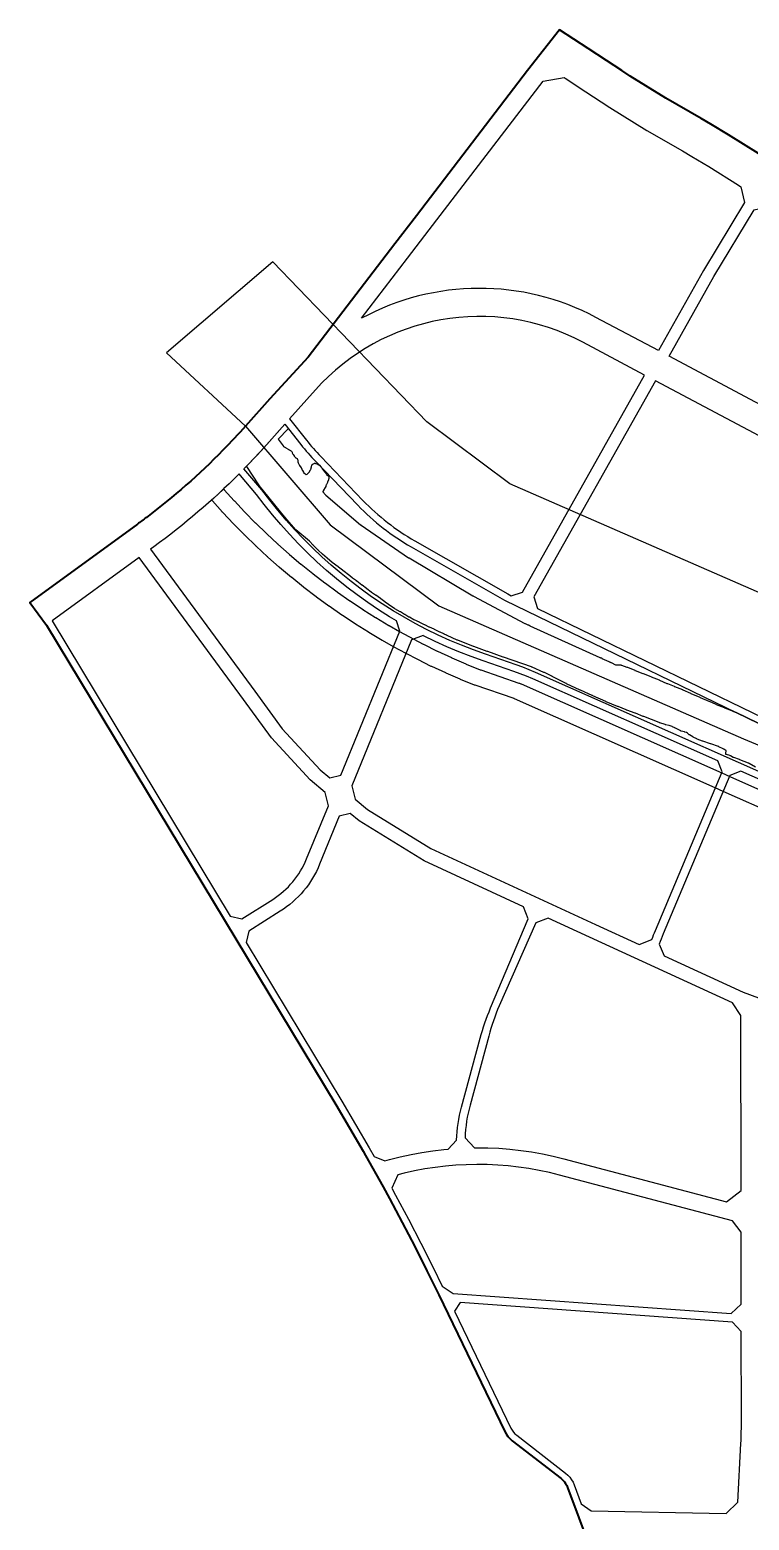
# Model space of a CAD drawing. Header units: millimetres. Extents: x -2018 to 1267, y -2275 to 2585.
# Drawn here: x -2018 to -480, y -603 to 2585 of the extents above; entities that cross this region are included whole.
import ezdxf

# ---------------------------------------------------------------- set-up
doc = ezdxf.new("R2010")
doc.units = ezdxf.units.MM
for name, color, linetype in [('0block', 7, 'Continuous'), ('0river', 141, 'Continuous'), ('0river_center', 10, 'Continuous'), ('0river_s', 140, 'Continuous'), ('2area_up', 7, 'Continuous')]:
    doc.layers.add(name, color=color, linetype=linetype)
doc.layers.add('0edge', color=40, linetype='Continuous', lineweight=40)

msp = doc.modelspace()

# ---------------------------------------------------------------- linework, layer by layer
at = {"layer": '0block'}
msp.add_lwpolyline([(-674.1, 1899.2), (-807.6, 1970.2, 0.251441), (-1309, 1968.2), (-1210.3, 2097.1), (-1164.3, 2157.3), (-920.7, 2475.8), (-875.8, 2483.1), (-873.7, 2481.8), (-829, 2452.5), (-796.2, 2431), (-777.6, 2418.9), (-699.1, 2370.2), (-622.5, 2326.1), (-602.6, 2314.6), (-566.3, 2292.8), (-503, 2253.1), (-497.8, 2249.7), (-490, 2215.8), (-577.7, 2070.4)], format="xyb", close=True, dxfattribs=at)
msp.add_lwpolyline([(-651.1, 1887), (-555.3, 2057.3), (-469.2, 2200.1), (-434.1, 2208.1), (-426.9, 2203.4), (-384.1, 2175.4), (-367.6, 2164.5), (-351.8, 2154.1), (-320.5, 2133.7), (-289.3, 2113.2), (-270.1, 2100.8), (-233.2, 2076.7), (-161, 2029.6), (-86.1, 1980.6), (-51.4, 1958.4), (-20.8, 1940), (25.7, 1914.3), (55.2, 1899.6), (67.5, 1857.2), (-34.7, 1689), (-194.7, 1644.4)], close=True, dxfattribs=at)
at = {"layer": '0block', "color": 7}
for points in [[(-703.5, 1846.9), (-835.8, 1917.2, 0.34562), (-1407.2, 1815.1), (-1462.6, 1752.9), (-1426.7, 1707.6, 0.023745), (-1395.9, 1672.4), (-1305.8, 1578.6, 0.071647), (-1195, 1492.2), (-996.2, 1378.5), (-988.6, 1374.8), (-965, 1382.2)], [(-680.5, 1834.7), (-940.5, 1372.7), (-932.7, 1347.7), (-358.9, 1069.7, 0.034467), (-295.4, 1045.9), (-275.5, 1039.9, 0.050788), (-179.4, 1021.6), (-163.2, 1312.3), (-161.5, 1335.8), (-159, 1359.5), (-155.7, 1383.1), (-151.7, 1406.6), (-149.3, 1418.3), (-224.7, 1592.4)], [(-1352.9, 990.7), (-1226.8, 1298.8), (-1234.3, 1321.1), (-1249.2, 1329.9), (-1272.7, 1344.8), (-1295.7, 1360.3), (-1318.4, 1376.5), (-1340.5, 1393.3), (-1362.2, 1410.6), (-1383.4, 1428.6), (-1404.1, 1447.1), (-1424.3, 1466.2), (-1443.9, 1485.9), (-1463, 1506.1), (-1481.6, 1526.8), (-1499.5, 1548), (-1516.9, 1569.7), (-1533.4, 1591.6), (-1567.5, 1631.6), (-1570.8, 1635.3, -0.039172), (-1752.6, 1479.6), (-1759.8, 1474.3), (-1537.3, 1170.3), (-1478.3, 1090.1), (-1397.5, 1002.5), (-1376.5, 984.9)], [(-1564.8, 683.6), (-1498.7, 725.3, 0.156094), (-1426.2, 811.7), (-1379.6, 925.6), (-1386.6, 954.2), (-1418.3, 980.8), (-1501.4, 1071), (-1561.5, 1152.6), (-1784.1, 1456.7), (-1970.6, 1320.8), (-1589.8, 689.5)], [(-1201.9, 1280.4), (-1329.7, 968.2), (-1322.7, 939.6), (-1296.3, 917.4), (-1160.7, 834.1), (-808.7, 671.6), (-715, 628.6), (-687.9, 639.7, -0.009875), (-680.5, 658.4), (-537.8, 997.9), (-547.1, 1021.3), (-942.8, 1197), (-956, 1202.6), (-969.4, 1207.9), (-982.9, 1212.7), (-1048.6, 1235.3), (-1074.7, 1244.7), (-1100.6, 1254.8), (-1126.2, 1265.6), (-1151.5, 1277.1), (-1176.5, 1289.3), (-1176.9, 1289.5)], [(-1555.7, 633), (-1351.2, 293.8), (-1321.5, 244), (-1292.4, 193.7), (-1282, 175.3), (-1259, 166), (-1248.7, 168.9), (-1225.9, 174.8), (-1202.9, 179.8), (-1179.7, 184.1), (-1156.5, 187.7), (-1133.1, 190.4), (-1123.9, 191.2), (-1105.6, 210.5, -0.057562), (-1095, 280.6), (-1055.1, 428, -0.033755), (-1032.8, 492.9), (-952.3, 683.5), (-962.4, 709.5), (-1174.9, 807.6), (-1313.9, 893), (-1332.8, 908.9), (-1356.3, 903.1), (-1398.4, 800.3, -0.156094), (-1482.7, 699.9), (-1549.9, 657.5)], [(-515.6, 504.1), (-821.3, 644.3), (-909.7, 685.2), (-936.5, 674.8), (-1014.6, 497.5, 0.033755), (-1036.9, 432.6), (-1076.8, 285.2, 0.057562), (-1087.4, 215.1), (-1067, 194.1), (-1062.5, 194.1), (-1039, 193.8), (-1015.4, 192.8), (-992, 190.9), (-968.5, 188.3), (-945.2, 184.9), (-922, 180.7), (-899, 175.8), (-876.3, 170.2), (-528.8, 78.1), (-497.4, 102.3), (-498.1, 476.9)], [(-818, -582.6), (-529.5, -588.1), (-504, -564.4), (-497.7, -438.8, 0.013002), (-496.5, -387.7), (-496.9, -198.9), (-515.4, -179), (-1097.6, -137), (-1110.2, -155.6), (-989.4, -405.8), (-986.9, -410.2), (-984, -414.2), (-980.7, -417.8), (-976.9, -421.2), (-872.5, -502.3), (-867.9, -506.4), (-863.6, -511), (-859.8, -516.2), (-856.6, -521.7), (-854.2, -527.3), (-839.1, -567.6)]]:
    msp.add_lwpolyline(points, format="xyb", close=True, dxfattribs=at)
for points in [[(-358.2, 953.9), (-936.8, 1210.7), (-950.3, 1216.5), (-964.1, 1221.9), (-977.9, 1226.9), (-1043.6, 1249.4), (-1069.5, 1258.7), (-1095, 1268.7), (-1120.2, 1279.3), (-1145.1, 1290.6), (-1169.7, 1302.7), (-1193.9, 1315.4), (-1217.8, 1328.7), (-1241.4, 1342.7), (-1264.5, 1357.4), (-1287.2, 1372.7), (-1309.5, 1388.6), (-1331.3, 1405.1), (-1352.7, 1422.2), (-1373.6, 1439.9), (-1393.9, 1458.2), (-1413.8, 1477), (-1433.2, 1496.4), (-1452, 1516.2), (-1470.2, 1536.6), (-1487.9, 1557.5), (-1505, 1578.9), (-1521.7, 1601), (-1556.2, 1641.4), (-1560.2, 1646, 0.011583), (-1511.8, 1697.8), (-1472.8, 1741.5), (-1438.5, 1698.3, 0.023745), (-1406.8, 1662), (-1316.7, 1568.2, 0.071647), (-1202.5, 1479.1), (-1003.2, 1365.2), (-365.3, 1056.1, 0.034555)], [(-364.2, 940.1), (-497.7, 999.4), (-521.6, 989.9), (-663.9, 651.4, 0.012093), (-672.5, 629.3), (-662.1, 604.3), (-492.8, 526.6), (-421.5, 500.5)]]:
    msp.add_lwpolyline(points, format="xyb", dxfattribs=at)
for points in [[(-680.5, 658.4), (-680.5, 658.4)], [(-1077.7, 275.9), (-1077.7, 275.9)]]:
    msp.add_lwpolyline(points, dxfattribs=at)
msp.add_lwpolyline([(-1112.9, -117.8), (-518.4, -160.8), (-497, -140.8), (-497.3, 13.3), (-515.9, 37.4), (-885.2, 135.3), (-907.1, 140.7), (-929, 145.4), (-951, 149.4), (-973.1, 152.6), (-995.4, 155.1), (-1017.7, 156.8), (-1040, 157.9), (-1062.4, 158.1), (-1084.8, 157.7), (-1107.1, 156.5), (-1129.4, 154.6), (-1151.6, 152), (-1173.8, 148.6), (-1195.8, 144.5), (-1217.6, 139.7), (-1231.5, 136.2), (-1244.1, 107.2), (-1235.9, 92.3), (-1208.5, 41.1), (-1181.8, -10.5), (-1155.6, -62.3), (-1136.1, -102.2)], close=True, dxfattribs=at)
at = {"layer": '0edge'}
msp.add_lwpolyline([(-459.9, 2320.5), (-524.4, 2361), (-562, 2383.5), (-582.4, 2395.4), (-658, 2438.9), (-734.7, 2486.4), (-752.5, 2498), (-785.1, 2519.4), (-824.5, 2545.2), (-885.8, 2585.3), (-953.7, 2498.4), (-1191.4, 2187.7), (-1237.3, 2127.8), (-1422.9, 1885.1), (-1504.7, 1795.8), (-1556.6, 1737.7, -0.012077), (-1605.1, 1685.9, -0.03706), (-1768.7, 1542.4, -0.004072), (-1787.9, 1528.1), (-2018.1, 1360.4), (-1982.7, 1311.9), (-1364, 286.1), (-1334.4, 236.4), (-1305.4, 186.3), (-1300.4, 177.5), (-1262.8, 110), (-1249.1, 85.1), (-1221.8, 34.1), (-1195.1, -17.3), (-1169.1, -69), (-1143.6, -121), (-1002.7, -412.7), (-999.6, -418.3), (-995.7, -423.7), (-991.3, -428.6), (-986.4, -432.8), (-882.1, -513.9), (-878.4, -517.1), (-875.2, -520.6), (-872.4, -524.4), (-870, -528.4), (-868.1, -532.9), (-744.8, -863.3)], format="xyb", dxfattribs=at)
at = {"layer": '0river'}
msp.add_lwpolyline([(-466.4, 1008.3), (-480.3, 1016.2), (-480.8, 1016.4), (-481.2, 1016.6), (-499.9, 1023.8), (-500.3, 1024), (-500.8, 1024.2), (-513, 1028.7), (-513.5, 1028.8), (-513.9, 1029), (-520.1, 1032.4), (-520.5, 1032.6), (-521, 1032.8), (-528.7, 1035), (-529.2, 1035.2), (-529.6, 1035.4), (-530, 1035.6), (-530.2, 1036.1), (-529.8, 1039), (-529.7, 1039.5), (-529.6, 1040), (-529.3, 1041.5), (-529.2, 1042), (-529.2, 1042.5), (-529.2, 1043), (-529.3, 1043.4), (-529.7, 1043.7), (-534.4, 1046.6), (-534.8, 1046.8), (-535.3, 1047.1), (-544.6, 1051.8), (-545.1, 1052), (-545.6, 1052.2), (-561.7, 1057.6), (-562.2, 1057.7), (-562.6, 1057.9), (-579.2, 1063.6), (-579.6, 1063.8), (-580.1, 1064), (-590.9, 1068), (-591.4, 1068.1), (-591.8, 1068.4), (-599.8, 1072.5), (-600.2, 1072.7), (-600.7, 1073), (-607.6, 1076.9), (-608, 1077.2), (-608.4, 1077.5), (-611, 1079.9), (-611.4, 1080.2), (-611.8, 1080.5), (-613.8, 1081.9), (-614.3, 1082.2), (-614.8, 1082.3), (-617.6, 1083.1), (-618.1, 1083.3), (-618.6, 1083.4), (-625.4, 1085.1), (-625.9, 1085.2), (-626.3, 1085.5), (-637.8, 1091.5), (-638.3, 1091.8), (-638.7, 1092), (-643.7, 1094.3), (-644.1, 1094.5), (-644.6, 1094.7), (-651.2, 1097.1), (-651.6, 1097.3), (-652.1, 1097.4), (-658.5, 1098.8), (-659, 1098.9), (-659.5, 1099), (-671.3, 1102.9), (-671.8, 1103.1), (-672.3, 1103.3), (-705.3, 1116.2), (-705.8, 1116.4), (-706.3, 1116.6), (-723, 1123.3), (-723.4, 1123.5), (-723.9, 1123.7), (-741.8, 1130.1), (-742.2, 1130.3), (-742.7, 1130.5), (-760.2, 1137.8), (-760.7, 1137.9), (-761.2, 1138.1), (-785.7, 1148.1), (-786.2, 1148.3), (-786.6, 1148.5), (-814.6, 1160.8), (-815, 1161), (-815.5, 1161.2), (-840.5, 1172.5), (-841, 1172.7), (-841.4, 1172.9), (-870.4, 1186.6), (-870.8, 1186.8), (-871.3, 1187), (-899.9, 1201.3), (-900.3, 1201.6), (-900.8, 1201.8), (-917.7, 1210.4), (-918.2, 1210.6), (-918.7, 1210.8), (-944.3, 1222), (-944.8, 1222.2), (-945.2, 1222.4), (-1005.2, 1243.3), (-1005.7, 1243.5), (-1039.1, 1255.4), (-1039.6, 1255.5), (-1040, 1255.7), (-1068.7, 1266.1), (-1069.2, 1266.3), (-1069.7, 1266.4), (-1103.1, 1279.7), (-1103.6, 1279.8), (-1104.1, 1280), (-1125.9, 1289.9), (-1126.4, 1290.1), (-1126.8, 1290.3), (-1131.8, 1292.8), (-1132.2, 1293), (-1132.7, 1293.2), (-1140.4, 1296.7), (-1140.9, 1296.9), (-1141.3, 1297.1), (-1152.6, 1302.5), (-1153.1, 1302.7), (-1153.6, 1302.9), (-1163.6, 1307.3), (-1164.1, 1307.5), (-1164.5, 1307.8), (-1173.5, 1312.2), (-1173.9, 1312.4), (-1184.3, 1317.4), (-1184.7, 1317.6), (-1185.2, 1317.9), (-1196, 1323), (-1196.5, 1323.2), (-1196.9, 1323.5), (-1206.6, 1328.6), (-1207.1, 1328.9), (-1207.5, 1329.1), (-1216.1, 1334.3), (-1216.5, 1334.5), (-1216.9, 1334.8), (-1225.4, 1340.1), (-1225.8, 1340.3), (-1226.3, 1340.6), (-1237.6, 1346.9), (-1238.1, 1347.2), (-1238.5, 1347.4), (-1250.1, 1355.3), (-1250.5, 1355.6), (-1250.9, 1355.8), (-1258.2, 1361.1), (-1258.6, 1361.4), (-1259, 1361.7), (-1267.5, 1367.9), (-1267.9, 1368.2), (-1268.3, 1368.5), (-1278.5, 1375.7), (-1278.9, 1376), (-1279.3, 1376.3), (-1287.2, 1381.6), (-1287.6, 1381.9), (-1288, 1382.2), (-1297.5, 1389.6), (-1297.8, 1389.9), (-1298.2, 1390.2), (-1307.5, 1397), (-1307.9, 1397.3), (-1308.3, 1397.6), (-1319, 1405.9), (-1319.4, 1406.2), (-1319.8, 1406.5), (-1328.3, 1412.6), (-1328.7, 1412.9), (-1329.1, 1413.3), (-1333.3, 1416.7), (-1333.7, 1417), (-1334.1, 1417.4), (-1348.5, 1429), (-1348.9, 1429.3), (-1349.3, 1429.6), (-1358.2, 1436), (-1358.6, 1436.3), (-1359, 1436.6), (-1371.3, 1446.1), (-1371.6, 1446.4), (-1372, 1446.7), (-1381.4, 1454.2), (-1381.8, 1454.6), (-1382.2, 1454.9), (-1392.4, 1463.7), (-1392.7, 1464.1), (-1400.6, 1471.8), (-1401, 1472.1), (-1401.3, 1472.5), (-1412, 1483), (-1412.4, 1483.3), (-1412.7, 1483.7), (-1419.1, 1490.7), (-1419.5, 1491.1), (-1419.8, 1491.4), (-1449.4, 1516), (-1449.8, 1516.4), (-1450.1, 1516.7), (-1472, 1542.1), (-1472.4, 1542.5), (-1472.7, 1542.9), (-1527.6, 1610.9), (-1527.9, 1611.3), (-1528.2, 1611.7), (-1554.2, 1651.5), (-1554.3, 1652), (-1554, 1652.4), (-1533, 1674.5), (-1532.7, 1674.8), (-1532.3, 1675.2), (-1512.1, 1697.4), (-1511.8, 1697.8), (-1511.5, 1698.1), (-1472.9, 1741.4), (-1472.5, 1741.2), (-1472.2, 1740.9), (-1465.7, 1732.6), (-1465.5, 1732.2), (-1465.9, 1731.8), (-1487, 1709.9), (-1486.8, 1709.4), (-1476.6, 1695.2), (-1476.3, 1694.8), (-1476, 1694.4), (-1475.6, 1694.2), (-1471.7, 1691.8), (-1471.3, 1691.5), (-1470.9, 1691.3), (-1465.7, 1688.2), (-1465.3, 1688), (-1464.8, 1687.7), (-1460.9, 1685.5), (-1460.5, 1685.2), (-1460.1, 1684.9), (-1458.9, 1684.1), (-1458.5, 1683.8), (-1458.2, 1683.3), (-1457.3, 1681.5), (-1457.1, 1681.1), (-1456.9, 1680.6), (-1455.8, 1677.9), (-1455.6, 1677.4), (-1455.3, 1677), (-1453.1, 1673.7), (-1452.8, 1673.3), (-1452.5, 1672.9), (-1450.1, 1670.3), (-1449.8, 1669.9), (-1449.4, 1669.6), (-1446.7, 1668.2), (-1446.3, 1668), (-1446.1, 1667.6), (-1445.8, 1667.1), (-1445.6, 1666.7), (-1445.4, 1666.2), (-1445.3, 1664.7), (-1445.2, 1664.2), (-1445.2, 1663.7), (-1444.7, 1660.2), (-1444.6, 1659.8), (-1444.5, 1659.3), (-1442, 1654.4), (-1441.8, 1653.9), (-1441.5, 1653.5), (-1437.9, 1648.1), (-1437.6, 1647.7), (-1437.3, 1647.3), (-1435.7, 1643.6), (-1435.5, 1643.2), (-1435.2, 1642.7), (-1433.1, 1639.3), (-1432.9, 1638.9), (-1432.6, 1638.5), (-1430, 1635.9), (-1427.6, 1634), (-1427.2, 1634.1), (-1425.3, 1634.8), (-1424.8, 1635), (-1424.4, 1635.3), (-1421.6, 1638.1), (-1421.2, 1638.5), (-1420.9, 1638.8), (-1417.6, 1644.4), (-1417.3, 1644.8), (-1417.1, 1645.3), (-1416, 1650.7), (-1415.9, 1651.2), (-1415.8, 1651.7), (-1415.2, 1653.6), (-1415.1, 1654.1), (-1414.9, 1654.5), (-1412.6, 1656.5), (-1412.2, 1656.8), (-1411.9, 1657.1), (-1410, 1657.8), (-1409.5, 1658), (-1409, 1658), (-1408, 1658.1), (-1407.5, 1658), (-1407, 1657.9), (-1404.6, 1657.2), (-1404.1, 1657.1), (-1403.7, 1656.9), (-1399.8, 1654.5), (-1399.4, 1654.3), (-1399, 1653.9), (-1395.2, 1650), (-1394.9, 1649.6), (-1394.6, 1649.2), (-1392.7, 1646.2), (-1392.5, 1645.8), (-1392.2, 1645.4), (-1387.9, 1639.9), (-1387.6, 1639.5), (-1384.2, 1635.2), (-1383.9, 1634.8), (-1383.6, 1634.4), (-1380.9, 1632.2), (-1380.5, 1631.8), (-1380.1, 1631.5), (-1379.5, 1630.7), (-1379.2, 1630.3), (-1379, 1629.9), (-1378.8, 1628.9), (-1378.7, 1628.4), (-1378.7, 1627.9), (-1379, 1625.4), (-1379, 1624.9), (-1379.1, 1624.4), (-1379.3, 1623.5), (-1379.4, 1623), (-1379.6, 1622.5), (-1381.4, 1617.8), (-1381.6, 1617.4), (-1381.8, 1616.9), (-1383.9, 1612.4), (-1384.1, 1611.9), (-1384.3, 1611.5), (-1385, 1609.6), (-1385.2, 1609.1), (-1385.4, 1608.7), (-1386.8, 1606), (-1387, 1605.6), (-1387.3, 1605.1), (-1389.1, 1602.1), (-1389.3, 1601.7), (-1389.6, 1601.3), (-1391.6, 1597.8), (-1391.9, 1597.4), (-1391.9, 1597), (-1385.9, 1590.9), (-1385.6, 1590.5), (-1385.2, 1590.2), (-1310.7, 1526.5), (-1310.3, 1526.2), (-1309.9, 1525.9), (-1208.1, 1456.1), (-1207.7, 1455.8), (-1207.2, 1455.5), (-1070.5, 1374.4), (-1070, 1374.2), (-1069.6, 1373.9), (-959.5, 1315.7), (-959.1, 1315.5), (-958.7, 1315.3), (-953.2, 1312.8), (-952.7, 1312.6), (-952.3, 1312.5), (-951.8, 1312.3), (-951.3, 1312.2), (-950.9, 1311.9), (-949.6, 1311.2), (-949.1, 1310.9), (-948.7, 1310.7), (-799, 1242.4), (-798.5, 1242.3), (-798.1, 1242.2), (-797.6, 1242.2), (-797.1, 1242.1), (-796.1, 1241.8), (-795.7, 1241.6), (-795.3, 1241.3), (-795.1, 1240.8), (-794.7, 1240.5), (-780.2, 1233.9), (-779.7, 1233.7), (-779.3, 1233.5), (-778.3, 1233.2), (-777.8, 1233.1), (-777.4, 1232.8), (-776.1, 1232), (-775.7, 1231.8), (-775.2, 1231.6), (-765.7, 1227.2), (-765.2, 1227.1), (-764.7, 1227), (-762.7, 1226.9), (-762.2, 1226.9), (-761.7, 1226.9), (-754.2, 1226.6), (-753.7, 1226.5), (-753.3, 1226.3), (-741.5, 1222.2), (-741, 1222), (-740.5, 1221.8), (-724.8, 1215.3), (-724.4, 1215.1), (-723.9, 1214.9), (-707.6, 1208.5), (-707.2, 1208.3), (-706.7, 1208.1), (-690.4, 1201.8), (-689.9, 1201.6), (-689.5, 1201.4), (-672.8, 1194.6), (-672.3, 1194.5), (-671.9, 1194.3), (-655.8, 1187.3), (-655.3, 1187.1), (-654.9, 1186.9), (-640.5, 1181.1), (-640.1, 1180.9), (-639.6, 1180.7), (-622.9, 1173.9), (-622.5, 1173.7), (-622, 1173.5), (-605.6, 1166.2), (-605.1, 1166), (-604.6, 1165.8), (-585.8, 1157.7), (-585.4, 1157.5), (-584.9, 1157.3), (-566.6, 1149.3), (-566.1, 1149.1), (-565.7, 1148.9), (-551.4, 1142.8), (-551, 1142.6), (-550.5, 1142.4), (-533.8, 1135.6), (-533.3, 1135.4), (-532.9, 1135.2), (-521.7, 1130.8), (-521.3, 1130.6), (-509.7, 1126), (-509.2, 1125.8), (-508.7, 1125.6), (-462.8, 1103.4)], dxfattribs=at)
at = {"layer": '0river_center'}
msp.add_lwpolyline([(-1556.6, 1737.7), (-1375.6, 1526.3), (-1143.3, 1353.1), (-492.1, 1068.3), (-251.1, 968.4), (-77, 945.3), (157.7, 945.3), (324.2, 900.1), (397.9, 820.8), (443.4, 599.8), (468.5, 418.9), (531.2, 220.6), (670.3, 69), (687.4, -4), (571.2, -171.8), (493.7, -316.1), (448.4, -510.1), (463.9, -832.2), (446.3, -1067.5), (343.2, -1386.7), (323.9, -1559.9), (387.6, -1785.3), (396.7, -1931.1), (385.9, -2048.1)], dxfattribs=at)
at = {"layer": '0river_s'}
msp.add_lwpolyline([(-419.2, 904.4), (-535.7, 956.1), (-552.7, 963.7), (-981.9, 1154.2), (-982.3, 1154.4), (-982.8, 1154.6), (-1066, 1183.1), (-1066.5, 1183.3), (-1067, 1183.5), (-1097.1, 1195.7), (-1097.5, 1195.9), (-1098, 1196.1), (-1128.2, 1209.3), (-1128.7, 1209.5), (-1158.7, 1223.3), (-1159.1, 1223.5), (-1159.6, 1223.7), (-1188.7, 1238.1), (-1213.1, 1250.9), (-1240.8, 1265.7), (-1263.9, 1278.7), (-1264.3, 1279), (-1264.8, 1279.2), (-1293.1, 1296.1), (-1293.5, 1296.4), (-1293.9, 1296.7), (-1321.9, 1314.2), (-1322.3, 1314.5), (-1322.7, 1314.8), (-1349.8, 1332.7), (-1350.3, 1333), (-1350.7, 1333.2), (-1377.8, 1352.1), (-1378.2, 1352.4), (-1378.6, 1352.6), (-1404.9, 1371.8), (-1405.3, 1372.1), (-1405.7, 1372.4), (-1431.9, 1392.5), (-1432.3, 1392.8), (-1432.6, 1393.1), (-1458, 1413.4), (-1458.4, 1413.7), (-1458.8, 1414), (-1484, 1435.3), (-1484.4, 1435.6), (-1484.8, 1435.9), (-1509.1, 1457.4), (-1509.5, 1457.8), (-1509.9, 1458.1), (-1534.1, 1480.5), (-1534.5, 1480.8), (-1534.9, 1481.2), (-1558.6, 1504.1), (-1558.9, 1504.5), (-1559.3, 1504.8), (-1582.1, 1528), (-1582.5, 1528.3), (-1582.8, 1528.7), (-1605.4, 1552.7), (-1605.8, 1553.1), (-1606.1, 1553.4), (-1627.8, 1577.6), (-1628.2, 1578), (-1628.5, 1578.3), (-1629.2, 1579), (-1629.4, 1579.4), (-1629.1, 1579.8), (-1616.9, 1590.9), (-1616.6, 1591.3), (-1616.2, 1591.6), (-1604.1, 1602.9), (-1603.7, 1603), (-1603.3, 1602.6), (-1603, 1602.3), (-1602.6, 1601.9), (-1602.3, 1601.5), (-1581.2, 1578.1), (-1580.9, 1577.7), (-1580.6, 1577.4), (-1558.7, 1554.1), (-1558.3, 1553.7), (-1558, 1553.3), (-1535.9, 1530.9), (-1535.5, 1530.5), (-1535.1, 1530.2), (-1512.2, 1507.9), (-1511.8, 1507.6), (-1511.4, 1507.2), (-1488.3, 1485.8), (-1488, 1485.5), (-1487.6, 1485.1), (-1463.6, 1463.9), (-1463.3, 1463.6), (-1462.9, 1463.3), (-1438.4, 1442.6), (-1438, 1442.3), (-1437.7, 1442), (-1413.1, 1422.2), (-1412.7, 1421.9), (-1412.3, 1421.6), (-1387, 1402.1), (-1386.6, 1401.8), (-1386.2, 1401.5), (-1360.8, 1382.9), (-1360.3, 1382.6), (-1359.9, 1382.3), (-1333.7, 1364), (-1333.3, 1363.7), (-1332.9, 1363.5), (-1306.6, 1346), (-1306.2, 1345.8), (-1305.8, 1345.5), (-1278.7, 1328.4), (-1278.3, 1328.1), (-1277.9, 1327.9), (-1250.4, 1311.4), (-1250, 1311.2), (-1249.6, 1310.9), (-1227.4, 1298.3), (-1197, 1281.8), (-1177.1, 1271.4), (-1176.6, 1271.1), (-1176.2, 1270.9), (-1147, 1256.5), (-1146.6, 1256.3), (-1146.1, 1256.1), (-1116.6, 1242.4), (-1116.2, 1242.2), (-1115.7, 1242), (-1085.9, 1229), (-1085.5, 1228.8), (-1085, 1228.6), (-1054.9, 1216.3), (-1054.5, 1216.2), (-1054, 1216), (-972.2, 1187.9), (-971.7, 1187.8), (-971.2, 1187.6), (-968.4, 1186.5), (-968, 1186.3), (-967.5, 1186.1), (-538.7, 995.7), (-521.4, 988), (-372.4, 921.9)], dxfattribs=at)
at = {"layer": '2area_up'}
msp.add_lwpolyline([(-374.5, 1344.3), (-991.6, 1614.1), (-1169.5, 1746.8), (-1498.2, 2089.2), (-1726.1, 1894.1), (-1556.6, 1737.7), (-1375.6, 1526.3), (-1143.3, 1353.1), (-492.1, 1068.3), (-251.1, 968.4)], dxfattribs=at)

doc.saveas('drawing.dxf')
